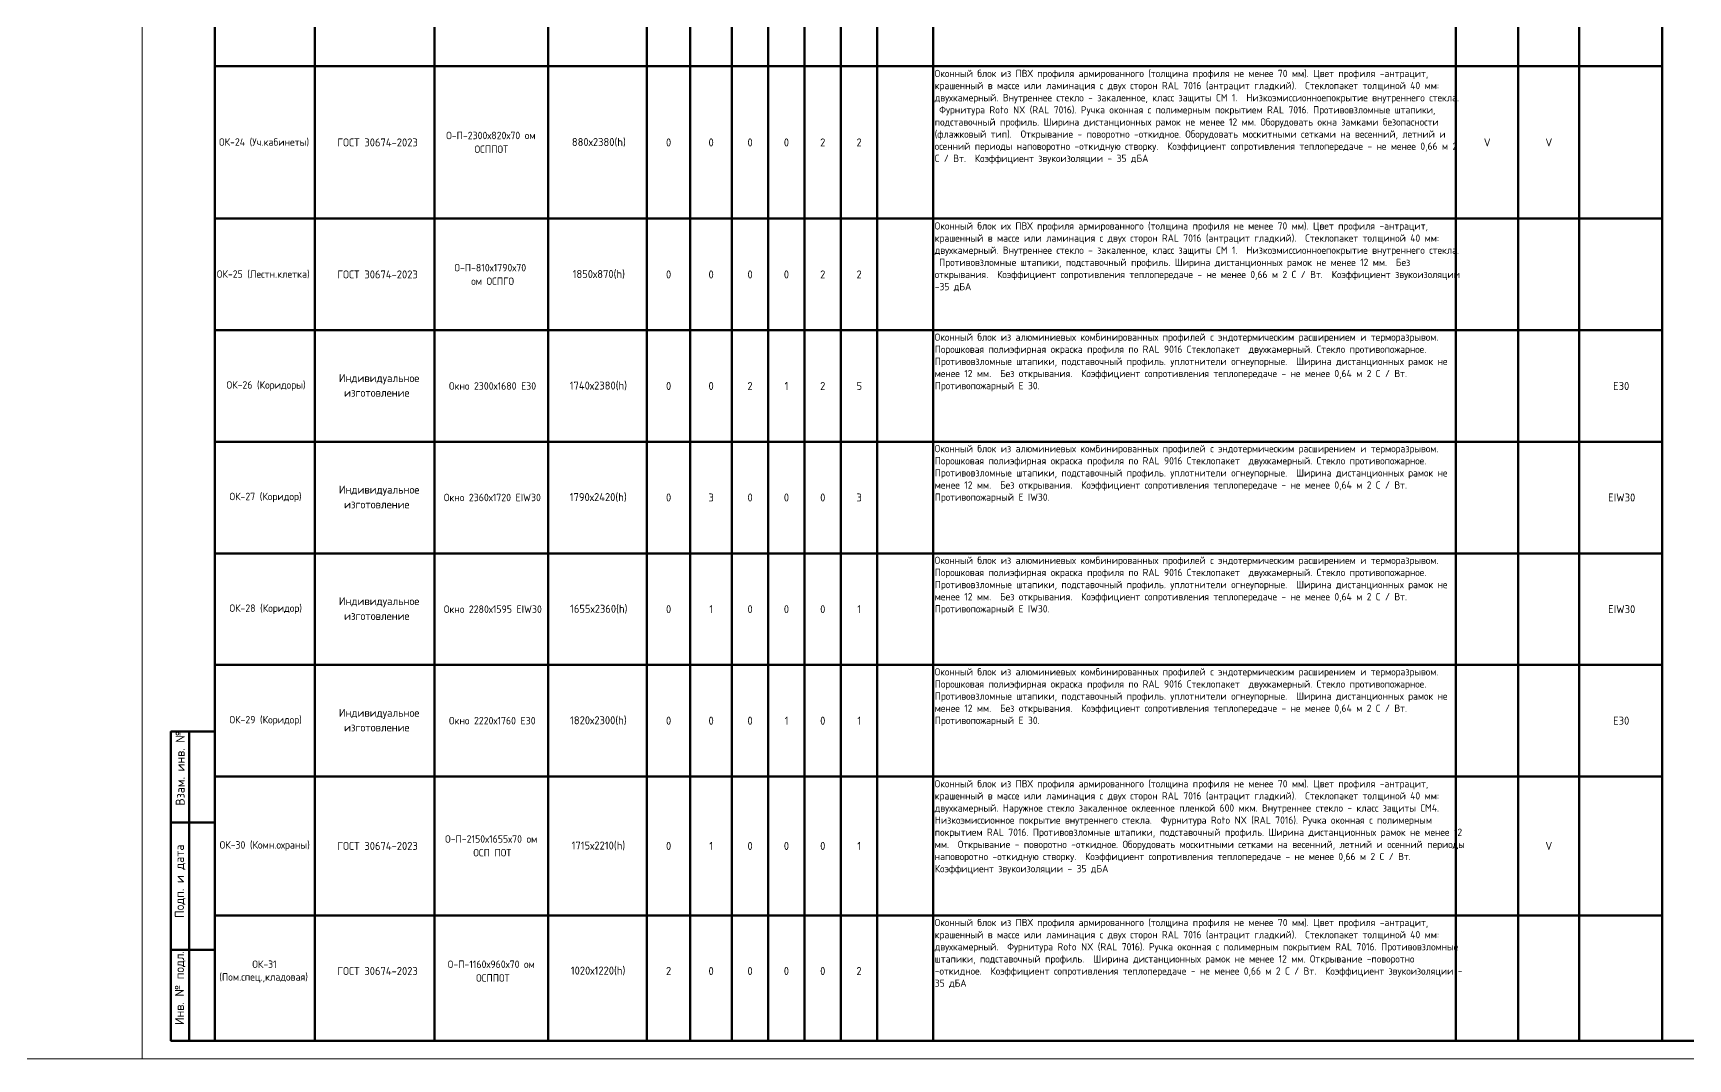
# Model space of a CAD drawing. Header units: millimetres. Extents: x -11345 to 411485, y -9810 to 73012.
# Drawn here: x -7393.5 to -6938.7, y 70053.3 to 70335.2 of the extents above; entities that cross this region are included whole.
import ezdxf

# ---------------------------------------------------------------- set-up
doc = ezdxf.new("R2010")
doc.units = ezdxf.units.MM
for name, color, linetype in [('PDF _Линии', 7, 'Continuous'), ('PDF _Основная надпись', 7, 'Continuous'), ('PDF _Текст', 7, 'Continuous')]:
    doc.layers.add(name, color=color, linetype=linetype)
doc.layers.add('Стены штриховка', color=7, linetype='Continuous', lineweight=9)
doc.styles.add('MtXpl_GOST_Common', font='GOST_Common.ttf')
doc.styles.add('PDF GOST Common', font='GOST_Common.ttf')

msp = doc.modelspace()

# ---------------------------------------------------------------- hatches: boundary and pattern name
at = {"layer": 'PDF _Линии', "transparency": 33554559}
for points in [[(-7002.25066, 70326.08871), (-7002.29299, 70326.21571), (-7002.37766, 70326.30037), (-7002.54699, 70326.30037), (-7002.63166, 70326.21571), (-7002.67399, 70326.08871), (-7002.63166, 70325.96171), (-7002.54699, 70325.87704), (-7002.37766, 70325.87704), (-7002.29299, 70325.96171)], [(-7002.25066, 70284.17896), (-7002.29299, 70284.30596), (-7002.37766, 70284.39063), (-7002.54699, 70284.39063), (-7002.63166, 70284.30596), (-7002.67399, 70284.17896), (-7002.63166, 70284.05196), (-7002.54699, 70283.9673), (-7002.37766, 70283.9673), (-7002.29299, 70284.05196)], [(-7002.25066, 70253.48748), (-7002.29299, 70253.61448), (-7002.37766, 70253.69915), (-7002.54699, 70253.69915), (-7002.63166, 70253.61448), (-7002.67399, 70253.48748), (-7002.63166, 70253.36048), (-7002.54699, 70253.27582), (-7002.37766, 70253.27582), (-7002.29299, 70253.36048)], [(-7002.25066, 70222.83833), (-7002.29299, 70222.96533), (-7002.37766, 70223.05), (-7002.54699, 70223.05), (-7002.63166, 70222.96533), (-7002.67399, 70222.83833), (-7002.63166, 70222.71133), (-7002.54699, 70222.62667), (-7002.37766, 70222.62667), (-7002.29299, 70222.71133)], [(-7002.25066, 70192.18918), (-7002.29299, 70192.31618), (-7002.37766, 70192.40085), (-7002.54699, 70192.40085), (-7002.63166, 70192.31618), (-7002.67399, 70192.18918), (-7002.63166, 70192.06219), (-7002.54699, 70191.97752), (-7002.37766, 70191.97752), (-7002.29299, 70192.06219)], [(-7002.25066, 70161.54004), (-7002.29299, 70161.66704), (-7002.37766, 70161.7517), (-7002.54699, 70161.7517), (-7002.63166, 70161.66704), (-7002.67399, 70161.54004), (-7002.63166, 70161.41304), (-7002.54699, 70161.32837), (-7002.37766, 70161.32837), (-7002.29299, 70161.41304)], [(-7002.25066, 70130.84856), (-7002.29299, 70130.97556), (-7002.37766, 70131.06022), (-7002.54699, 70131.06022), (-7002.63166, 70130.97556), (-7002.67399, 70130.84856), (-7002.63166, 70130.72156), (-7002.54699, 70130.63689), (-7002.37766, 70130.63689), (-7002.29299, 70130.72156)], [(-7002.25066, 70092.70645), (-7002.29299, 70092.83345), (-7002.37766, 70092.91812), (-7002.54699, 70092.91812), (-7002.63166, 70092.83345), (-7002.67399, 70092.70645), (-7002.63166, 70092.57945), (-7002.54699, 70092.49479), (-7002.37766, 70092.49479), (-7002.29299, 70092.57945)]]:
    msp.add_hatch(color=256, dxfattribs=at).paths.add_polyline_path(points)

# ---------------------------------------------------------------- linework, layer by layer
at = {"layer": 'PDF _Линии', "lineweight": 50}
for points in [[(-7316.06576, 70634.48518), (-7316.06576, 70629.44754), (-7316.06576, 70619.45694), (-7316.06576, 70577.54719), (-7316.06576, 70535.63744), (-7316.06576, 70493.7277), (-7316.06576, 70451.81795), (-7316.06576, 70409.9082), (-7316.06576, 70367.99846), (-7316.06576, 70326.08871), (-7316.06576, 70295.39723), (-7316.06576, 70264.74808), (-7316.06576, 70234.09893), (-7316.06576, 70203.44978), (-7316.06576, 70172.7583), (-7316.06576, 70134.6162), (-7316.06576, 70058.24733)], [(-7283.17296, 70634.48518), (-7283.17296, 70629.44754), (-7283.17296, 70619.45694), (-7283.17296, 70577.54719), (-7283.17296, 70535.63744), (-7283.17296, 70493.7277), (-7283.17296, 70451.81795), (-7283.17296, 70409.9082), (-7283.17296, 70367.99846), (-7283.17296, 70326.08871), (-7283.17296, 70295.39723), (-7283.17296, 70264.74808), (-7283.17296, 70234.09893), (-7283.17296, 70203.44978), (-7283.17296, 70172.7583), (-7283.17296, 70134.6162), (-7283.17296, 70058.24733)], [(-7251.97348, 70634.48518), (-7251.97348, 70629.44754), (-7251.97348, 70619.45694), (-7251.97348, 70577.54719), (-7251.97348, 70535.63744), (-7251.97348, 70493.7277), (-7251.97348, 70451.81795), (-7251.97348, 70409.9082), (-7251.97348, 70367.99846), (-7251.97348, 70326.08871), (-7251.97348, 70295.39723), (-7251.97348, 70264.74808), (-7251.97348, 70234.09893), (-7251.97348, 70203.44978), (-7251.97348, 70172.7583), (-7251.97348, 70134.6162), (-7251.97348, 70058.24733)], [(-7224.88031, 70634.48518), (-7224.88031, 70629.44754), (-7224.88031, 70619.45694), (-7224.88031, 70577.54719), (-7224.88031, 70535.63744), (-7224.88031, 70493.7277), (-7224.88031, 70451.81795), (-7224.88031, 70409.9082), (-7224.88031, 70367.99846), (-7224.88031, 70326.08871), (-7224.88031, 70295.39723), (-7224.88031, 70264.74808), (-7224.88031, 70234.09893), (-7224.88031, 70203.44978), (-7224.88031, 70172.7583), (-7224.88031, 70134.6162), (-7224.88031, 70058.24733)], [(-7171.4983, 70634.48518), (-7171.4983, 70629.44754), (-7171.4983, 70619.45694), (-7171.4983, 70577.54719), (-7171.4983, 70535.63744), (-7171.4983, 70493.7277), (-7171.4983, 70451.81795), (-7171.4983, 70409.9082), (-7171.4983, 70367.99846), (-7171.4983, 70326.08871), (-7171.4983, 70295.39723), (-7171.4983, 70264.74808), (-7171.4983, 70234.09893), (-7171.4983, 70203.44978), (-7171.4983, 70172.7583), (-7171.4983, 70134.6162), (-7171.4983, 70058.24733)], [(-7161.5077, 70634.48518), (-7161.5077, 70629.44754), (-7161.5077, 70619.45694), (-7161.5077, 70577.54719), (-7161.5077, 70535.63744), (-7161.5077, 70493.7277), (-7161.5077, 70451.81795), (-7161.5077, 70409.9082), (-7161.5077, 70367.99846), (-7161.5077, 70326.08871), (-7161.5077, 70295.39723), (-7161.5077, 70264.74808), (-7161.5077, 70234.09893), (-7161.5077, 70203.44978), (-7161.5077, 70172.7583), (-7161.5077, 70134.6162), (-7161.5077, 70058.24733)], [(-7146.18312, 70634.48518), (-7146.18312, 70629.44754), (-7146.18312, 70619.45694), (-7146.18312, 70577.54719), (-7146.18312, 70535.63744), (-7146.18312, 70493.7277), (-7146.18312, 70451.81795), (-7146.18312, 70409.9082), (-7146.18312, 70367.99846), (-7146.18312, 70326.08871), (-7146.18312, 70295.39723), (-7146.18312, 70264.74808), (-7146.18312, 70234.09893), (-7146.18312, 70203.44978), (-7146.18312, 70172.7583), (-7146.18312, 70134.6162), (-7146.18312, 70058.24733)], [(-6985.35976, 70634.48518), (-6985.35976, 70629.44754), (-6985.35976, 70619.45694), (-6985.35976, 70577.54719), (-6985.35976, 70535.63744), (-6985.35976, 70493.7277), (-6985.35976, 70451.81795), (-6985.35976, 70409.9082), (-6985.35976, 70367.99846), (-6985.35976, 70326.08871), (-6985.35976, 70295.39723), (-6985.35976, 70264.74808), (-6985.35976, 70234.09893), (-6985.35976, 70203.44978), (-6985.35976, 70172.7583), (-6985.35976, 70134.6162), (-6985.35976, 70058.24733)], [(-6968.59586, 70634.48518), (-6968.59586, 70629.44754), (-6968.59586, 70619.45694), (-6968.59586, 70577.54719), (-6968.59586, 70535.63744), (-6968.59586, 70493.7277), (-6968.59586, 70451.81795), (-6968.59586, 70409.9082), (-6968.59586, 70367.99846), (-6968.59586, 70326.08871), (-6968.59586, 70295.39723), (-6968.59586, 70264.74808), (-6968.59586, 70234.09893), (-6968.59586, 70203.44978), (-6968.59586, 70172.7583), (-6968.59586, 70134.6162), (-6968.59586, 70058.24733)], [(-7212.90005, 70629.44754), (-7212.90005, 70619.45694), (-7212.90005, 70577.54719), (-7212.90005, 70535.63744), (-7212.90005, 70493.7277), (-7212.90005, 70451.81795), (-7212.90005, 70409.9082), (-7212.90005, 70367.99846), (-7212.90005, 70326.08871), (-7212.90005, 70295.39723), (-7212.90005, 70264.74808), (-7212.90005, 70234.09893), (-7212.90005, 70203.44978), (-7212.90005, 70172.7583), (-7212.90005, 70134.6162), (-7212.90005, 70058.24733)], [(-7201.51245, 70629.44754), (-7201.51245, 70619.45694), (-7201.51245, 70577.54719), (-7201.51245, 70535.63744), (-7201.51245, 70493.7277), (-7201.51245, 70451.81795), (-7201.51245, 70409.9082), (-7201.51245, 70367.99846), (-7201.51245, 70326.08871), (-7201.51245, 70295.39723), (-7201.51245, 70264.74808), (-7201.51245, 70234.09893), (-7201.51245, 70203.44978), (-7201.51245, 70172.7583), (-7201.51245, 70134.6162), (-7201.51245, 70058.24733)], [(-7191.52185, 70629.44754), (-7191.52185, 70619.45694), (-7191.52185, 70577.54719), (-7191.52185, 70535.63744), (-7191.52185, 70493.7277), (-7191.52185, 70451.81795), (-7191.52185, 70409.9082), (-7191.52185, 70367.99846), (-7191.52185, 70326.08871), (-7191.52185, 70295.39723), (-7191.52185, 70264.74808), (-7191.52185, 70234.09893), (-7191.52185, 70203.44978), (-7191.52185, 70172.7583), (-7191.52185, 70134.6162), (-7191.52185, 70058.24733)], [(-7181.53124, 70629.44754), (-7181.53124, 70619.45694), (-7181.53124, 70577.54719), (-7181.53124, 70535.63744), (-7181.53124, 70493.7277), (-7181.53124, 70451.81795), (-7181.53124, 70409.9082), (-7181.53124, 70367.99846), (-7181.53124, 70326.08871), (-7181.53124, 70295.39723), (-7181.53124, 70264.74808), (-7181.53124, 70234.09893), (-7181.53124, 70203.44978), (-7181.53124, 70172.7583), (-7181.53124, 70134.6162), (-7181.53124, 70058.24733)], [(-7343.62459, 70065.78262), (-7343.62459, 70096.4741), (-7343.62459, 70134.6162), (-7343.62459, 70165.26535), (-7343.62459, 70195.9145), (-7343.62459, 70226.60598), (-7343.62459, 70257.25512), (-7343.62459, 70287.90427), (-7343.62459, 70329.81402), (-7343.62459, 70371.72377)], [(-7002.46232, 70367.99846), (-7002.46232, 70326.08871), (-7002.46232, 70295.39723), (-7002.46232, 70264.74808), (-7002.46232, 70234.09893), (-7002.46232, 70203.44978), (-7002.46232, 70172.7583), (-7002.46232, 70134.6162), (-7002.46232, 70058.24733), (-7002.46232, 70134.6162), (-7002.46232, 70172.7583), (-7002.46232, 70203.44978), (-7002.46232, 70234.09893), (-7002.46232, 70264.74808), (-7002.46232, 70295.39723), (-7002.46232, 70326.08871), (-7002.46232, 70367.99846)], [(-6945.77833, 70367.99846), (-6945.77833, 70326.08871), (-6945.77833, 70295.39723), (-6945.77833, 70264.74808), (-6945.77833, 70234.09893), (-6945.77833, 70203.44978), (-6945.77833, 70172.7583), (-6945.77833, 70134.6162), (-6945.77833, 70058.24733)], [(-6945.77833, 70326.08871), (-6968.59586, 70326.08871), (-6985.35976, 70326.08871), (-7002.46232, 70326.08871), (-7146.18312, 70326.08871), (-7161.5077, 70326.08871), (-7171.4983, 70326.08871), (-7181.53124, 70326.08871), (-7191.52185, 70326.08871), (-7201.51245, 70326.08871), (-7212.90005, 70326.08871), (-7224.88031, 70326.08871), (-7251.97348, 70326.08871), (-7283.17296, 70326.08871), (-7316.06576, 70326.08871), (-7343.62459, 70326.08871)], [(-6945.77833, 70284.17896), (-6968.59586, 70284.17896), (-6985.35976, 70284.17896), (-7002.46232, 70284.17896), (-7146.18312, 70284.17896), (-7161.5077, 70284.17896), (-7171.4983, 70284.17896), (-7181.53124, 70284.17896), (-7191.52185, 70284.17896), (-7201.51245, 70284.17896), (-7212.90005, 70284.17896), (-7224.88031, 70284.17896), (-7251.97348, 70284.17896), (-7283.17296, 70284.17896), (-7316.06576, 70284.17896), (-7343.62459, 70284.17896)], [(-6945.77833, 70253.48748), (-6968.59586, 70253.48748), (-6985.35976, 70253.48748), (-7002.46232, 70253.48748), (-7146.18312, 70253.48748), (-7161.5077, 70253.48748), (-7171.4983, 70253.48748), (-7181.53124, 70253.48748), (-7191.52185, 70253.48748), (-7201.51245, 70253.48748), (-7212.90005, 70253.48748), (-7224.88031, 70253.48748), (-7251.97348, 70253.48748), (-7283.17296, 70253.48748), (-7316.06576, 70253.48748), (-7343.62459, 70253.48748)], [(-6945.77833, 70222.83833), (-6968.59586, 70222.83833), (-6985.35976, 70222.83833), (-7002.46232, 70222.83833), (-7146.18312, 70222.83833), (-7161.5077, 70222.83833), (-7171.4983, 70222.83833), (-7181.53124, 70222.83833), (-7191.52185, 70222.83833), (-7201.51245, 70222.83833), (-7212.90005, 70222.83833), (-7224.88031, 70222.83833), (-7251.97348, 70222.83833), (-7283.17296, 70222.83833), (-7316.06576, 70222.83833), (-7343.62459, 70222.83833)], [(-6945.77833, 70192.18918), (-6968.59586, 70192.18918), (-6985.35976, 70192.18918), (-7002.46232, 70192.18918), (-7146.18312, 70192.18918), (-7161.5077, 70192.18918), (-7171.4983, 70192.18918), (-7181.53124, 70192.18918), (-7191.52185, 70192.18918), (-7201.51245, 70192.18918), (-7212.90005, 70192.18918), (-7224.88031, 70192.18918), (-7251.97348, 70192.18918), (-7283.17296, 70192.18918), (-7316.06576, 70192.18918), (-7343.62459, 70192.18918)], [(-6945.77833, 70161.54004), (-6968.59586, 70161.54004), (-6985.35976, 70161.54004), (-7002.46232, 70161.54004), (-7146.18312, 70161.54004), (-7161.5077, 70161.54004), (-7171.4983, 70161.54004), (-7181.53124, 70161.54004), (-7191.52185, 70161.54004), (-7201.51245, 70161.54004), (-7212.90005, 70161.54004), (-7224.88031, 70161.54004), (-7251.97348, 70161.54004), (-7283.17296, 70161.54004), (-7316.06576, 70161.54004), (-7343.62459, 70161.54004)], [(-6945.77833, 70130.84856), (-6968.59586, 70130.84856), (-6985.35976, 70130.84856), (-7002.46232, 70130.84856), (-7146.18312, 70130.84856), (-7161.5077, 70130.84856), (-7171.4983, 70130.84856), (-7181.53124, 70130.84856), (-7191.52185, 70130.84856), (-7201.51245, 70130.84856), (-7212.90005, 70130.84856), (-7224.88031, 70130.84856), (-7251.97348, 70130.84856), (-7283.17296, 70130.84856), (-7316.06576, 70130.84856), (-7343.62459, 70130.84856)], [(-6945.77833, 70092.70645), (-6968.59586, 70092.70645), (-6985.35976, 70092.70645), (-7002.46232, 70092.70645), (-7146.18312, 70092.70645), (-7161.5077, 70092.70645), (-7171.4983, 70092.70645), (-7181.53124, 70092.70645), (-7191.52185, 70092.70645), (-7201.51245, 70092.70645), (-7212.90005, 70092.70645), (-7224.88031, 70092.70645), (-7251.97348, 70092.70645), (-7283.17296, 70092.70645), (-7316.06576, 70092.70645), (-7343.62459, 70092.70645)]]:
    msp.add_lwpolyline(points, dxfattribs=at)
at = {"layer": 'PDF _Основная надпись', "lineweight": 20}
msp.add_lwpolyline([(-7363.60581, 70053.25202), (-6522.65922, 70053.25202), (-6522.65922, 70647.1851), (-7363.60581, 70647.1851)], close=True, dxfattribs=at)
at = {"layer": 'PDF _Основная надпись', "lineweight": 50}
msp.add_lwpolyline([(-6527.65453, 70058.24733), (-6527.65453, 70642.1898), (-7343.62459, 70642.1898), (-7343.62459, 70058.24733)], close=True, dxfattribs=at)
for points in [[(-7343.62459, 70058.24733), (-7355.64719, 70058.24733), (-7355.64719, 70143.20981), (-7343.62459, 70143.20981)], [(-7350.60955, 70143.20981), (-7350.60955, 70058.24733)], [(-7355.64719, 70118.2333), (-7343.62459, 70118.2333)], [(-7355.64719, 70083.22384), (-7343.62459, 70083.22384)]]:
    msp.add_lwpolyline(points, dxfattribs=at)
at = {"layer": 'Стены штриховка', "color": 1}
msp.add_line((-8597.61235, 70053.25202), (10799.93893, 70053.25202), dxfattribs=at)

# ---------------------------------------------------------------- texts
at = {"layer": 'PDF _Текст', "char_height": 2, "attachment_point": 1, "style": 'MtXpl_GOST_Common'}
for s, insert, width in [('Оконный блок из ПВХ профиля армированного (толщина профиля не менее 70 мм). Цвет профиля -антрацит, крашенный в массе или ламинация с двух сторон RAL 7016 (антрацит гладкий).  Стеклопакет толщиной 40 мм: двухкамерный. Внутреннее стекло - закаленное, класс защиты СМ 1.  Низкоэмиссионноепокрытие внутреннего стекла.  Фурнитура Roto NX (RAL 7016). Ручка оконная с полимерным покрытием RAL 7016. Противовзломные штапики, подставочный профиль. Ширина дистанционных рамок не менее 12 мм. Оборудовать окна замками безопасности (флажковый тип).  Открывание - поворотно -откидное. Оборудовать москитными сетками на весенний, летний и осенний периоды наповоротно -откидную створку.  Коэффициент сопротивления теплопередаче - не менее 0,66 м 2 С / Вт.  Коэффициент звукоизоляции - 35 дБА', (-7145.70859, 70325.08085), 144.1200455), ('Оконный блок их ПВХ профиля армированного (толщина профиля не менее 70 мм). Цвет профиля -антрацит, крашенный в массе или ламинация с двух сторон RAL 7016 (антрацит гладкий).  Стеклопакет толщиной 40 мм: двухкамерный. Внутреннее стекло - закаленное, класс защиты СМ 1.  Низкоэмиссионноепокрытие внутреннего стекла.  Противовзломные штапики, подставочный профиль. Ширина дистанционных рамок не менее 12 мм.  Без открывания.  Коэффициент сопротивления теплопередаче - не менее 0,66 м 2 С / Вт.  Коэффициент звукоизоляции -35 дБА', (-7145.70859, 70283.1694), 144.1200455), ('Оконный блок из алюминиевых комбинированных профилей с эндотермическим расширением и терморазрывом.  Порошковая полиэфирная окраска профиля по RAL 9016 Стеклопакет  двухкамерный. Стекло противопожарное.  Противовзломные штапики, подставочный профиль. уплотнители огнеупорные.  Ширина дистанционных рамок не менее 12 мм.  Без открывания.  Коэффициент сопротивления теплопередаче - не менее 0,64 м 2 С / Вт.  Противопожарный Е 30.', (-7145.70859, 70252.619), 141.9242727), ('Оконный блок из алюминиевых комбинированных профилей с эндотермическим расширением и терморазрывом.  Порошковая полиэфирная окраска профиля по RAL 9016 Стеклопакет  двухкамерный. Стекло противопожарное.  Противовзломные штапики, подставочный профиль. уплотнители огнеупорные.  Ширина дистанционных рамок не менее 12 мм.  Без открывания.  Коэффициент сопротивления теплопередаче - не менее 0,64 м 2 С / Вт.  Противопожарный Е IW30.', (-7145.70859, 70221.9686), 141.9242727), ('Оконный блок из алюминиевых комбинированных профилей с эндотермическим расширением и терморазрывом.  Порошковая полиэфирная окраска профиля по RAL 9016 Стеклопакет  двухкамерный. Стекло противопожарное.  Противовзломные штапики, подставочный профиль. уплотнители огнеупорные.  Ширина дистанционных рамок не менее 12 мм.  Без открывания.  Коэффициент сопротивления теплопередаче - не менее 0,64 м 2 С / Вт.  Противопожарный Е IW30.', (-7145.70859, 70191.27588), 141.9242727), ('Оконный блок из алюминиевых комбинированных профилей с эндотермическим расширением и терморазрывом.  Порошковая полиэфирная окраска профиля по RAL 9016 Стеклопакет  двухкамерный. Стекло противопожарное.  Противовзломные штапики, подставочный профиль. уплотнители огнеупорные.  Ширина дистанционных рамок не менее 12 мм.  Без открывания.  Коэффициент сопротивления теплопередаче - не менее 0,64 м 2 С / Вт.  Противопожарный Е 30.', (-7145.70859, 70160.62548), 141.9242727), ('Оконный блок из ПВХ профиля армированного (толщина профиля не менее 70 мм). Цвет профиля -антрацит, крашенный в массе или ламинация с двух сторон RAL 7016 (антрацит гладкий).  Стеклопакет толщиной 40 мм: двухкамерный. Наружное стекло закаленное оклеенное пленкой 600 мкм. Внутреннее стекло - класс защиты СМ4.  Низкоэмиссионное покрытие внутреннего стекла.  Фурнитура Roto NX (RAL 7016). Ручка оконная с полимерным покрытием RAL 7016. Противовзломные штапики, подставочный профиль. Ширина дистанционных рамок не менее 12 мм.  Открывание - поворотно -откидное. Оборудовать москитными сетками на весенний, летний и осенний периоды наповоротно -откидную створку.  Коэффициент сопротивления теплопередаче - не менее 0,66 м 2 С / Вт.  Коэффициент звукоизоляции - 35 дБА', (-7145.70859, 70129.8751), 145.3260455), ('Оконный блок из ПВХ профиля армированного (толщина профиля не менее 70 мм). Цвет профиля -антрацит, крашенный в массе или ламинация с двух сторон RAL 7016 (антрацит гладкий).  Стеклопакет толщиной 40 мм: двухкамерный.  Фурнитура Roto NX (RAL 7016). Ручка оконная с полимерным покрытием RAL 7016. Противовзломные штапики, подставочный профиль.  Ширина дистанционных рамок не менее 12 мм. Открывание -поворотно -откидное.  Коэффициент сопротивления теплопередаче - не менее 0,66 м 2 С / Вт.  Коэффициент звукоизоляции - 35 дБА', (-7145.70859, 70091.73144), 145.5270455)]:
    msp.add_mtext(s, dxfattribs=dict(at, insert=insert, width=width))
at = {"layer": 'PDF _Текст', "attachment_point": 4, "style": 'PDF GOST Common'}
for s, insert, char_height in [('О-П-2300х820х70 ом', (-7279.99458, 70307.0316), 2.05), ('ОК-24 (Уч.кабинеты)', (-7342.43841, 70305.12654), 2.05), ('ГОСТ 30674-2023', (-7309.92528, 70305.12654), 2.199992), ('ОСППОТ', (-7272.20498, 70303.26379), 2.05), ('880х2380(h)', (-7245.44939, 70305.12654), 2.199992), ('0', (-7219.58282, 70305.12654), 2.19999), ('0', (-7207.89842, 70305.12654), 2.19999), ('0', (-7197.18771, 70305.12654), 2.19999), ('0', (-7187.1967, 70305.12654), 2.19999), ('2', (-7177.20569, 70305.12654), 2.19999), ('2', (-7167.21467, 70305.12654), 2.19999), ('V', (-6994.78505, 70305.12654), 2.19999), ('V', (-6977.85113, 70305.12654), 2.19999), ('О-П-810х1790х70', (-7277.75083, 70270.70836), 2.05), ('ОК-25 (Лестн.клетка)', (-7343.03109, 70268.84561), 2.05), ('ГОСТ 30674-2023', (-7309.92528, 70268.84561), 2.199992), ('ом ОСПГО', (-7273.13634, 70266.98288), 2.05), ('1850х870(h)', (-7245.23771, 70268.84561), 2.199992), ('0', (-7219.58282, 70268.84561), 2.19999), ('0', (-7207.89842, 70268.84561), 2.19999), ('0', (-7197.18771, 70268.84561), 2.19999), ('0', (-7187.1967, 70268.84561), 2.19999), ('2', (-7177.20569, 70268.84561), 2.19999), ('2', (-7167.21467, 70268.84561), 2.19999), ('ОК-26 (Коридоры)', (-7340.364, 70238.19522), 2.05), ('Индивидуальное', (-7309.50193, 70240.05796), 2.199992), ('1740х2380(h)', (-7246.04207, 70238.19522), 2.199992), ('0', (-7219.58282, 70238.19522), 2.19999), ('0', (-7207.89842, 70238.19522), 2.19999), ('2', (-7197.18771, 70238.19522), 2.19999), ('1', (-7186.98503, 70238.19522), 2.19999), ('2', (-7177.20569, 70238.19522), 2.19999), ('5', (-7167.21467, 70238.19522), 2.19999), ('E30', (-6959.2238, 70238.19522), 2.199992), ('изготовление', (-7308.06255, 70236.33249), 2.199992), ('Окно 2300х1680 Е30', (-7279.23255, 70238.19522), 2.05), ('ОК-27 (Коридор)', (-7339.55964, 70207.54482), 2.05), ('Индивидуальное', (-7309.50193, 70209.40756), 2.199992), ('Окно 2360х1720 ЕIW30', (-7280.62959, 70207.54482), 2.05), ('1790х2420(h)', (-7246.04207, 70207.54482), 2.199992), ('0', (-7219.58282, 70207.54482), 2.19999), ('3', (-7207.89842, 70207.54482), 2.19999), ('0', (-7197.18771, 70207.54482), 2.19999), ('0', (-7187.1967, 70207.54482), 2.19999), ('0', (-7177.20569, 70207.54482), 2.19999), ('3', (-7167.21467, 70207.54482), 2.19999), ('ЕIW30', (-6960.62084, 70207.54482), 2.199992), ('изготовление', (-7308.06255, 70205.63976), 2.199992), ('ОК-28 (Коридор)', (-7339.55964, 70176.8521), 2.05), ('Индивидуальное', (-7309.50193, 70178.75716), 2.199992), ('изготовление', (-7308.06255, 70174.98936), 2.199992), ('Окно 2280х1595 ЕIW30', (-7280.62959, 70176.8521), 2.05), ('1655х2360(h)', (-7245.9574, 70176.8521), 2.199992), ('0', (-7219.58282, 70176.8521), 2.19999), ('1', (-7207.68674, 70176.8521), 2.19999), ('0', (-7197.18771, 70176.8521), 2.19999), ('0', (-7187.1967, 70176.8521), 2.19999), ('0', (-7177.20569, 70176.8521), 2.19999), ('1', (-7167.00301, 70176.8521), 2.19999), ('ЕIW30', (-6960.62084, 70176.8521), 2.199992), ('Индивидуальное', (-7309.50193, 70148.06443), 2.199992), ('ОК-29 (Коридор)', (-7339.55964, 70146.2017), 2.05), ('изготовление', (-7308.06255, 70144.33897), 2.199992), ('Окно 2220х1760 Е30', (-7279.23255, 70146.2017), 2.05), ('1820х2300(h)', (-7245.9574, 70146.2017), 2.199992), ('0', (-7219.58282, 70146.2017), 2.19999), ('0', (-7207.89842, 70146.2017), 2.19999), ('0', (-7197.18771, 70146.2017), 2.19999), ('1', (-7186.98503, 70146.2017), 2.19999), ('0', (-7177.20569, 70146.2017), 2.19999), ('1', (-7167.00301, 70146.2017), 2.19999), ('E30', (-6959.2238, 70146.2017), 2.199992), ('ОК-30 (Комн.охраны)', (-7342.26907, 70111.78351), 2.05), ('ГОСТ 30674-2023', (-7309.92528, 70111.78351), 2.199992), ('О-П-2150х1655х70 ом', (-7280.29092, 70113.68857), 2.05), ('1715х2210(h)', (-7245.53405, 70111.78351), 2.199992), ('0', (-7219.58282, 70111.78351), 2.19999), ('1', (-7207.68674, 70111.78351), 2.19999), ('0', (-7197.18771, 70111.78351), 2.19999), ('0', (-7187.1967, 70111.78351), 2.19999), ('0', (-7177.20569, 70111.78351), 2.19999), ('1', (-7167.00301, 70111.78351), 2.19999), ('V', (-6977.85113, 70111.78351), 2.19999), ('ОСП ПОТ', (-7272.54365, 70109.92078), 2.05), ('ОК-31', (-7333.29409, 70079.27038), 2.05), ('О-П-1160х960х70 ом', (-7279.57122, 70079.27038), 2.05), ('(Пом.спец.,кладовая)', (-7342.35374, 70075.50259), 2.05), ('ГОСТ 30674-2023', (-7309.92528, 70077.40765), 2.199992), ('ОСППОТ', (-7271.7814, 70075.50259), 2.05), ('1020х1220(h)', (-7245.74573, 70077.40765), 2.199992), ('2', (-7219.58282, 70077.40765), 2.19999), ('0', (-7207.89842, 70077.40765), 2.19999), ('0', (-7197.18771, 70077.40765), 2.19999), ('0', (-7187.1967, 70077.40765), 2.19999), ('0', (-7177.20569, 70077.40765), 2.19999), ('2', (-7167.21467, 70077.40765), 2.19999)]:
    msp.add_mtext(s, dxfattribs=dict(at, insert=insert, char_height=char_height))
at = {"layer": 'PDF _Текст', "char_height": 2.4999974, "attachment_point": 4, "rotation": 90, "style": 'PDF GOST Common'}
for s, insert in [('Взам. инв. №', (-7353.12532, 70122.85044)), ('Подп. и дата', (-7353.12532, 70091.98837)), ('Инв. № подл.', (-7353.12532, 70062.56568))]:
    msp.add_mtext(s, dxfattribs=dict(at, insert=insert))

doc.saveas('drawing.dxf')
